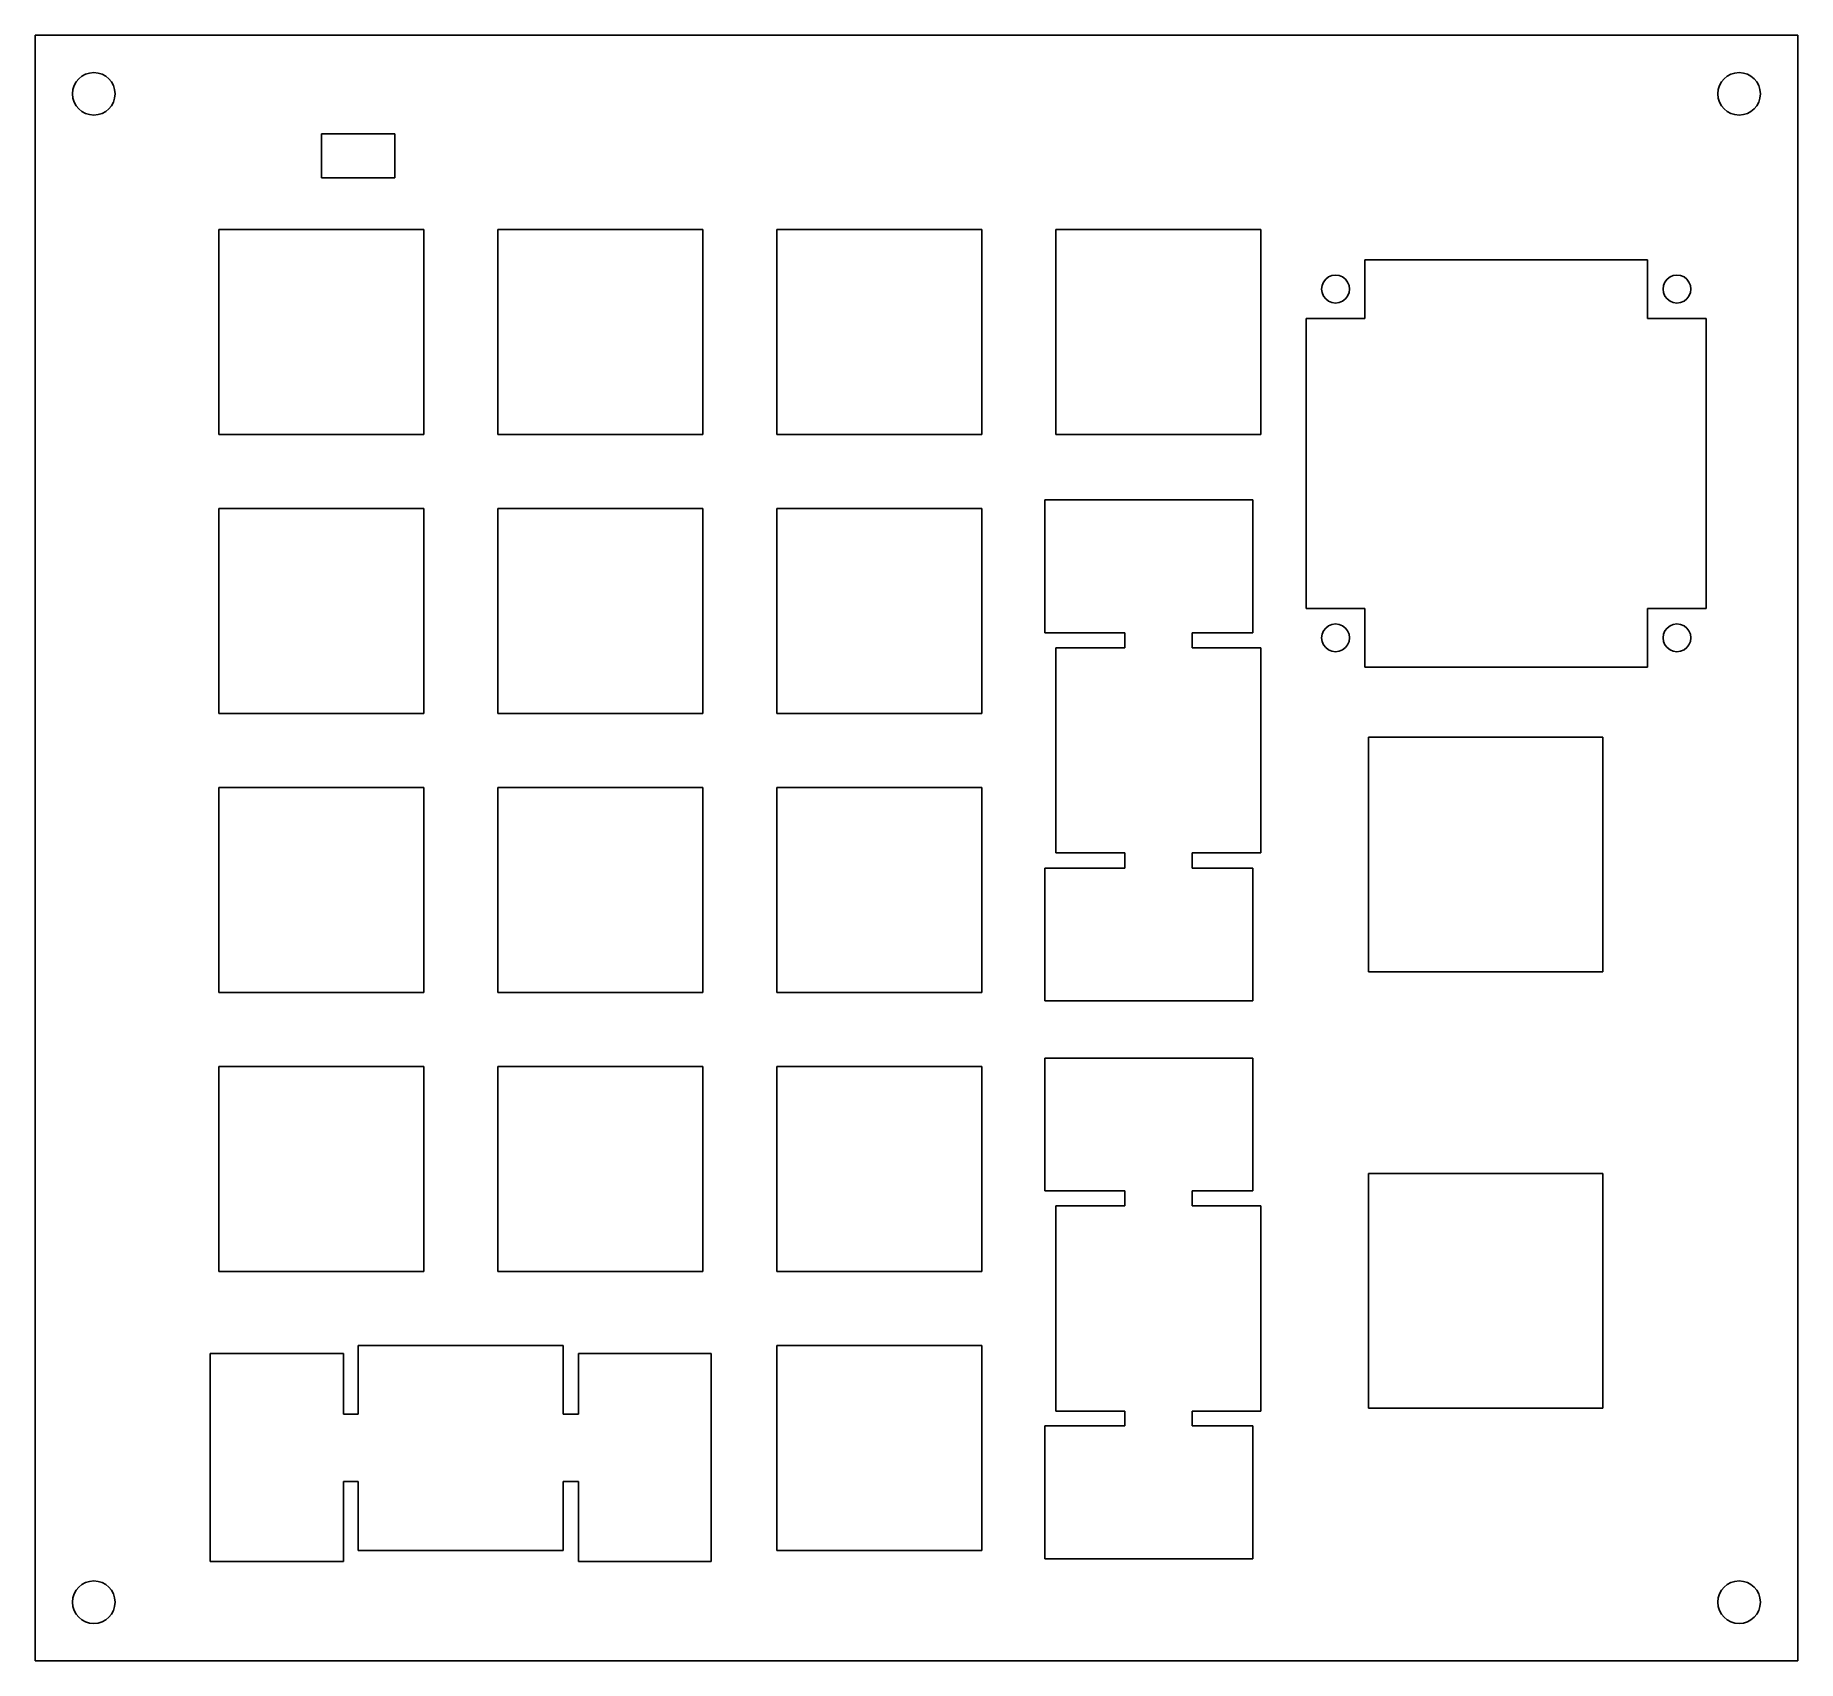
# Model space of a CAD drawing. Header units: millimetres. Extents: x -58 to 63, y -52 to 59.
import ezdxf

# ---------------------------------------------------------------- set-up
doc = ezdxf.new("R2010")
doc.units = ezdxf.units.MM

msp = doc.modelspace()

# ---------------------------------------------------------------- linework, layer by layer
for p, q in [((-57.67, 59.03), (62.61, 59.03)), ((-57.67, -51.92), (-57.67, 59.03)), ((62.61, 59.03), (62.61, -51.92)), ((-38.12, 52.3), (-33.12, 52.3)), ((-38.12, 49.3), (-38.12, 52.3)), ((-33.12, 49.3), (-33.12, 52.3)), ((-33.12, 49.3), (-38.12, 49.3)), ((-31.15, 45.78), (-45.14, 45.78)), ((-45.14, 45.78), (-45.14, 31.78)), ((-31.15, 45.78), (-31.15, 31.78)), ((-26.1, 45.78), (-26.1, 31.78)), ((-12.1, 45.78), (-26.1, 45.78)), ((-12.1, 45.78), (-12.1, 31.78)), ((6.94, 45.78), (-7.05, 45.78)), ((-7.05, 45.78), (-7.05, 31.78)), ((6.94, 45.78), (6.94, 31.78)), ((25.98, 45.78), (11.99, 45.78)), ((11.99, 45.78), (11.99, 31.78)), ((25.98, 45.78), (25.98, 31.78)), ((33.07, 39.7), (33.07, 43.7)), ((52.37, 43.7), (33.07, 43.7)), ((52.37, 43.7), (52.37, 39.7)), ((30.25, 42.18), (30.15, 41.95)), ((30.4, 42.37), (30.25, 42.18)), ((30.6, 42.53), (30.4, 42.37)), ((30.82, 42.62), (30.6, 42.53)), ((31.07, 42.65), (30.82, 42.62)), ((31.32, 42.62), (31.07, 42.65)), ((31.55, 42.53), (31.32, 42.62)), ((31.74, 42.37), (31.55, 42.53)), ((31.89, 42.18), (31.74, 42.37)), ((31.99, 41.95), (31.89, 42.18)), ((53.55, 42.18), (53.45, 41.95)), ((53.7, 42.37), (53.55, 42.18)), ((53.9, 42.53), (53.7, 42.37)), ((54.12, 42.62), (53.9, 42.53)), ((54.37, 42.65), (54.12, 42.62)), ((54.62, 42.62), (54.37, 42.65)), ((54.85, 42.53), (54.62, 42.62)), ((55.04, 42.37), (54.85, 42.53)), ((55.19, 42.18), (55.04, 42.37)), ((55.29, 41.95), (55.19, 42.18)), ((30.15, 41.95), (30.12, 41.7)), ((30.12, 41.7), (30.15, 41.46)), ((30.15, 41.46), (30.25, 41.23)), ((30.25, 41.23), (30.4, 41.03)), ((30.4, 41.03), (30.6, 40.88)), ((31.55, 40.88), (31.74, 41.03)), ((31.74, 41.03), (31.89, 41.23)), ((31.89, 41.23), (31.99, 41.46)), ((32.02, 41.7), (31.99, 41.95)), ((31.99, 41.46), (32.02, 41.7)), ((53.45, 41.95), (53.42, 41.7)), ((53.42, 41.7), (53.45, 41.46)), ((53.45, 41.46), (53.55, 41.23)), ((53.55, 41.23), (53.7, 41.03)), ((53.7, 41.03), (53.9, 40.88)), ((54.85, 40.88), (55.04, 41.03)), ((55.04, 41.03), (55.19, 41.23)), ((55.19, 41.23), (55.29, 41.46)), ((55.32, 41.7), (55.29, 41.95)), ((55.29, 41.46), (55.32, 41.7)), ((33.07, 39.7), (29.07, 39.7)), ((29.07, 39.7), (29.07, 19.9)), ((30.6, 40.88), (30.82, 40.78)), ((30.82, 40.78), (31.07, 40.75)), ((31.07, 40.75), (31.32, 40.78)), ((31.32, 40.78), (31.55, 40.88)), ((52.37, 39.7), (56.37, 39.7)), ((53.9, 40.88), (54.12, 40.78)), ((54.12, 40.78), (54.37, 40.75)), ((54.37, 40.75), (54.62, 40.78)), ((54.62, 40.78), (54.85, 40.88)), ((56.37, 19.9), (56.37, 39.7)), ((-45.14, 31.78), (-31.15, 31.78)), ((-26.1, 31.78), (-12.1, 31.78)), ((-7.05, 31.78), (6.94, 31.78)), ((11.99, 31.78), (25.98, 31.78)), ((-31.15, 26.73), (-45.14, 26.73)), ((-45.14, 26.73), (-45.14, 12.74)), ((-31.15, 26.73), (-31.15, 12.74)), ((-12.1, 26.73), (-26.1, 26.73)), ((-26.1, 26.73), (-26.1, 12.74)), ((-12.1, 26.73), (-12.1, 12.74)), ((-7.05, 26.73), (-7.05, 12.74)), ((6.94, 26.73), (-7.05, 26.73)), ((6.94, 26.73), (6.94, 12.74)), ((25.43, 27.31), (11.24, 27.31)), ((11.24, 18.24), (11.24, 27.31)), ((25.43, 18.24), (25.43, 27.31)), ((33.07, 19.9), (29.07, 19.9)), ((33.07, 19.9), (33.07, 15.9)), ((52.37, 19.9), (52.37, 15.9)), ((56.37, 19.9), (52.37, 19.9)), ((16.69, 18.24), (11.24, 18.24)), ((16.69, 18.24), (16.69, 17.21)), ((25.43, 18.24), (21.29, 18.24)), ((21.29, 17.21), (21.29, 18.24)), ((30.15, 18.15), (30.12, 17.9)), ((30.25, 18.38), (30.15, 18.15)), ((30.4, 18.57), (30.25, 18.38)), ((30.6, 18.73), (30.4, 18.57)), ((30.82, 18.82), (30.6, 18.73)), ((31.07, 18.85), (30.82, 18.82)), ((31.32, 18.82), (31.07, 18.85)), ((31.55, 18.73), (31.32, 18.82)), ((31.74, 18.57), (31.55, 18.73)), ((31.89, 18.38), (31.74, 18.57)), ((31.99, 18.15), (31.89, 18.38)), ((32.02, 17.9), (31.99, 18.15)), ((53.45, 18.15), (53.42, 17.9)), ((53.55, 18.38), (53.45, 18.15)), ((53.7, 18.57), (53.55, 18.38)), ((53.9, 18.73), (53.7, 18.57)), ((54.12, 18.82), (53.9, 18.73)), ((54.37, 18.85), (54.12, 18.82)), ((54.62, 18.82), (54.37, 18.85)), ((54.85, 18.73), (54.62, 18.82)), ((55.04, 18.57), (54.85, 18.73)), ((55.19, 18.38), (55.04, 18.57)), ((55.29, 18.15), (55.19, 18.38)), ((55.32, 17.9), (55.29, 18.15)), ((11.99, 17.21), (16.69, 17.21)), ((11.99, 17.21), (11.99, 3.22)), ((21.29, 17.21), (25.98, 17.21)), ((25.98, 3.22), (25.98, 17.21)), ((30.12, 17.9), (30.15, 17.66)), ((30.15, 17.66), (30.25, 17.43)), ((30.25, 17.43), (30.4, 17.23)), ((30.4, 17.23), (30.6, 17.08)), ((30.6, 17.08), (30.82, 16.98)), ((30.82, 16.98), (31.07, 16.95)), ((31.07, 16.95), (31.32, 16.98)), ((31.32, 16.98), (31.55, 17.08)), ((31.55, 17.08), (31.74, 17.23)), ((31.74, 17.23), (31.89, 17.43)), ((31.89, 17.43), (31.99, 17.66)), ((31.99, 17.66), (32.02, 17.9)), ((53.42, 17.9), (53.45, 17.66)), ((53.45, 17.66), (53.55, 17.43)), ((53.55, 17.43), (53.7, 17.23)), ((53.7, 17.23), (53.9, 17.08)), ((53.9, 17.08), (54.12, 16.98)), ((54.12, 16.98), (54.37, 16.95)), ((54.37, 16.95), (54.62, 16.98)), ((54.62, 16.98), (54.85, 17.08)), ((54.85, 17.08), (55.04, 17.23)), ((55.04, 17.23), (55.19, 17.43)), ((55.19, 17.43), (55.29, 17.66)), ((55.29, 17.66), (55.32, 17.9)), ((33.07, 15.9), (52.37, 15.9)), ((-45.14, 12.74), (-31.15, 12.74)), ((-26.1, 12.74), (-12.1, 12.74)), ((-7.05, 12.74), (6.94, 12.74)), ((49.31, 11.11), (33.31, 11.11)), ((33.31, 11.11), (33.31, -4.89)), ((49.31, 11.11), (49.31, -4.89)), ((-45.14, 7.69), (-45.14, -6.3)), ((-31.15, 7.69), (-45.14, 7.69)), ((-31.15, 7.69), (-31.15, -6.3)), ((-26.1, 7.69), (-26.1, -6.3)), ((-12.1, 7.69), (-26.1, 7.69)), ((-12.1, 7.69), (-12.1, -6.3)), ((-7.05, 7.69), (-7.05, -6.3)), ((6.94, 7.69), (-7.05, 7.69)), ((6.94, 7.69), (6.94, -6.3)), ((16.69, 3.22), (11.99, 3.22)), ((16.69, 3.22), (16.69, 2.19)), ((25.98, 3.22), (21.29, 3.22)), ((21.29, 2.19), (21.29, 3.22)), ((11.24, 2.19), (16.69, 2.19)), ((11.24, 2.19), (11.24, -6.88)), ((21.29, 2.19), (25.43, 2.19)), ((25.43, -6.88), (25.43, 2.19)), ((33.31, -4.89), (49.31, -4.89)), ((-45.14, -6.3), (-31.15, -6.3)), ((-26.1, -6.3), (-12.1, -6.3)), ((-7.05, -6.3), (6.94, -6.3)), ((25.43, -6.88), (11.24, -6.88)), ((25.43, -10.78), (11.24, -10.78)), ((11.24, -10.78), (11.24, -19.85)), ((25.43, -19.85), (25.43, -10.78)), ((-45.14, -11.35), (-45.14, -25.35)), ((-31.15, -11.35), (-45.14, -11.35)), ((-31.15, -11.35), (-31.15, -25.35)), ((-12.1, -11.35), (-26.1, -11.35)), ((-26.1, -11.35), (-26.1, -25.35)), ((-12.1, -11.35), (-12.1, -25.35)), ((-7.05, -11.35), (-7.05, -25.35)), ((6.94, -11.35), (-7.05, -11.35)), ((6.94, -11.35), (6.94, -25.35)), ((49.31, -18.67), (33.31, -18.67)), ((33.31, -18.67), (33.31, -34.67)), ((49.31, -18.67), (49.31, -34.67)), ((16.69, -19.85), (11.24, -19.85)), ((16.69, -20.87), (16.69, -19.85)), ((25.43, -19.85), (21.29, -19.85)), ((21.29, -20.87), (21.29, -19.85)), ((11.99, -20.87), (11.99, -34.87)), ((16.69, -20.87), (11.99, -20.87)), ((21.29, -20.87), (25.98, -20.87)), ((25.98, -34.87), (25.98, -20.87)), ((-45.14, -25.35), (-31.15, -25.35)), ((-26.1, -25.35), (-12.1, -25.35)), ((-7.05, -25.35), (6.94, -25.35)), ((-45.72, -30.95), (-45.72, -45.14)), ((-45.72, -30.95), (-36.64, -30.95)), ((-36.64, -30.95), (-36.64, -35.09)), ((-35.62, -35.09), (-35.62, -30.4)), ((-21.63, -30.4), (-35.62, -30.4)), ((-21.63, -30.4), (-21.63, -35.09)), ((-20.6, -35.09), (-20.6, -30.95)), ((-20.6, -30.95), (-11.53, -30.95)), ((-11.53, -30.95), (-11.53, -45.14)), ((-7.05, -30.4), (-7.05, -44.39)), ((6.94, -30.4), (-7.05, -30.4)), ((6.94, -30.4), (6.94, -44.39)), ((16.69, -34.87), (11.99, -34.87)), ((16.69, -34.87), (16.69, -35.89)), ((25.98, -34.87), (21.29, -34.87)), ((21.29, -35.89), (21.29, -34.87)), ((33.31, -34.67), (49.31, -34.67)), ((-35.62, -35.09), (-36.64, -35.09)), ((-20.6, -35.09), (-21.63, -35.09)), ((11.24, -35.89), (16.69, -35.89)), ((11.24, -44.97), (11.24, -35.89)), ((21.29, -35.89), (25.43, -35.89)), ((25.43, -44.97), (25.43, -35.89)), ((-36.64, -39.69), (-36.64, -45.14)), ((-36.64, -39.69), (-35.62, -39.69)), ((-35.62, -39.69), (-35.62, -44.39)), ((-21.63, -39.69), (-21.63, -44.39)), ((-21.63, -39.69), (-20.6, -39.69)), ((-20.6, -45.14), (-20.6, -39.69)), ((-35.62, -44.39), (-21.63, -44.39)), ((-7.05, -44.39), (6.94, -44.39)), ((-45.72, -45.14), (-36.64, -45.14)), ((-11.53, -45.14), (-20.6, -45.14)), ((25.43, -44.97), (11.24, -44.97)), ((62.61, -51.92), (-57.67, -51.92))]:
    msp.add_line(p, q)
for centre in [(-53.67, 55.03), (58.61, 55.03), (-53.67, -47.92), (58.61, -47.92)]:
    msp.add_circle(centre, 1.45)

doc.saveas('drawing.dxf')
